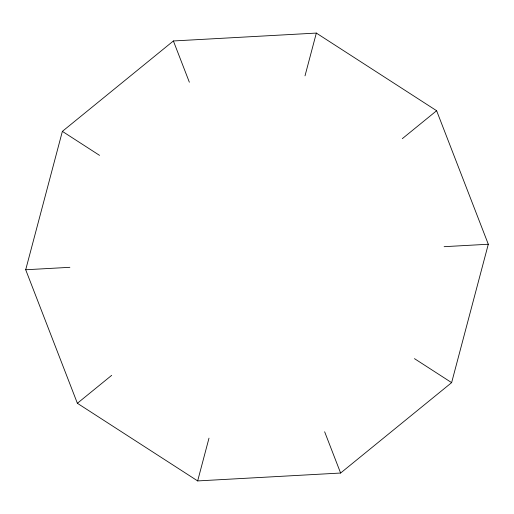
<?xml version="1.0" encoding="UTF-8"?>
<svg xmlns="http://www.w3.org/2000/svg" width="514" height="514" viewBox="0 0 514 514"><rect width="100%" height="100%" fill="white"/><g stroke="black" fill="none" stroke-linecap="round" stroke-linejoin="round"><path stroke-width="0.77" d="M25.7 269.76L62.374 131.366L173.391 40.966L316.341 33.076L436.624 110.722L488.3 244.24L451.626 382.634L340.609 473.034L197.659 480.924L77.376 403.278L25.7 269.76L69.872 267.319M197.659 480.924L208.992 438.159M305.008 75.841L316.341 33.076M77.376 403.278L111.679 375.342M402.321 138.658L436.624 110.722M444.128 246.681L488.3 244.24M62.374 131.366L99.543 155.363M414.457 358.637L451.626 382.634M173.391 40.966L189.358 82.221M324.642 431.779L340.609 473.034"/></g></svg>
